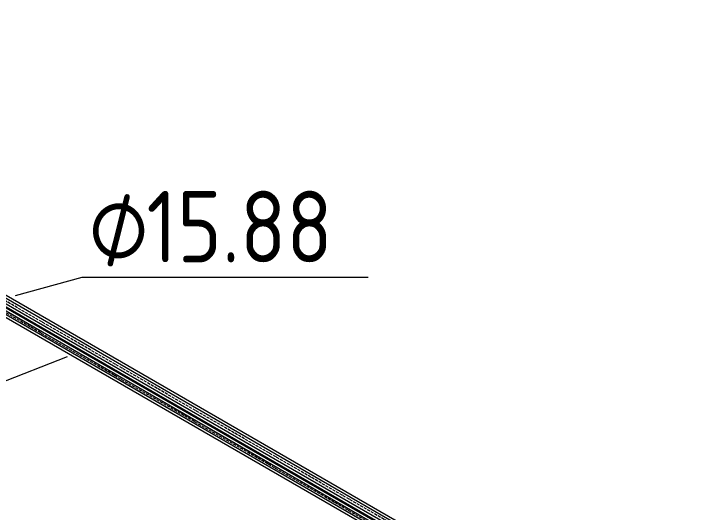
# Model space of a CAD drawing. Header units: millimetres. Extents: x -88595 to 880822, y -1054509 to -148035.
# Drawn here: x 388200 to 390590, y -319404 to -317660 of the extents above; entities that cross this region are included whole.
import ezdxf

# ---------------------------------------------------------------- set-up
doc = ezdxf.new("R2010")
doc.units = ezdxf.units.MM
doc.linetypes.add('$12$ADSK_Осевая', pattern=[14, 10, -2, 0, -2])
for name, color, linetype, lineweight in [('Изоляция', 7, 'Continuous', 18), ('Марки', 7, 'Continuous', 20), ('Трубопровод', 7, 'Continuous', 18)]:
    doc.layers.add(name, color=color, linetype=linetype, lineweight=lineweight)
doc.styles.add('$10$GOST Common', font='GOST_Common.ttf', dxfattribs={"width": 0.9, "height": 250})
doc.styles.add('$6$GOST Common_1', font='GOST_Common.ttf', dxfattribs={"width": 0.9, "height": 250})

# ---------------------------------------------------------------- blocks, each defined once
blk = doc.blocks.new('$0$ADSK_M_Трубы - Диаметр_10-3265709-В_ОВ3_3')
at = {"layer": 'Марки'}
blk.add_line((-19808.8, 11394.8), (-18808.8, 11394.8), dxfattribs=at)

msp = doc.modelspace()

# ---------------------------------------------------------------- linework, layer by layer
at = {"layer": 'Изоляция', "color": 190, "true_color": 0x8000ff}
for p, q in [((390523, -320047.2), (386387.9, -317659.8)), ((386376.7, -317685.1), (390506.6, -320069.5))]:
    msp.add_line(p, q, dxfattribs=at)
at = {"layer": 'Изоляция', "color": 134, "true_color": 0x00a6a6}
for p, q in [((390590.4, -320041.6), (386475.7, -317666)), ((386458.8, -317695.3), (390570.6, -320069.3))]:
    msp.add_line(p, q, dxfattribs=at)
at = {"layer": 'Марки'}
for p, q in [((388206.2, -318646.2), (388439.5, -318581.4)), ((388387.6, -318860), (388089.2, -318976.6))]:
    msp.add_line(p, q, dxfattribs=at)
at = {"layer": 'Трубопровод', "color": 190, "true_color": 0x8000ff}
for p, q in [((386378.6, -317675.8), (390513.8, -320063.2)), ((390518.5, -320055), (386383.4, -317667.6))]:
    msp.add_line(p, q, dxfattribs=at)
at = {"layer": 'Трубопровод', "color": 190, "linetype": '$12$ADSK_Осевая', "true_color": 0x8000ff}
msp.add_line((390516.2, -320059.1), (386381, -317671.7), dxfattribs=at)
msp.add_line((390516.2, -320059.1), (386381, -317671.7), dxfattribs=at)
at = {"layer": 'Трубопровод', "color": 134, "true_color": 0x00a6a6}
for p, q in [((390585.9, -320049.4), (386471.2, -317673.8)), ((386463.3, -317687.5), (390577.9, -320063.1))]:
    msp.add_line(p, q, dxfattribs=at)
at = {"layer": 'Трубопровод', "color": 134, "linetype": '$12$ADSK_Осевая', "true_color": 0x00a6a6}
msp.add_line((390581.9, -320056.3), (386467.3, -317680.7), dxfattribs=at)
msp.add_line((390581.9, -320056.3), (386467.3, -317680.7), dxfattribs=at)

# ---------------------------------------------------------------- block references
at = {"layer": 'Марки'}
msp.add_blockref('$0$ADSK_M_Трубы - Диаметр_10-3265709-В_ОВ3_3', (408248.2, -329976.2), dxfattribs=at)

# ---------------------------------------------------------------- texts
at = {"layer": 'Марки', "lineweight": 9, "char_height": 250, "attachment_point": 1}
for s, insert, width, style in [('\\fGOST Common|b0|i0|c254|p34|;\\W.9;⌀', (388462, -318279.8), 245.316, '$6$GOST Common_1'), ('15.88', (388664.4, -318279.8), 800.886, '$10$GOST Common')]:
    msp.add_mtext(s, dxfattribs=dict(at, insert=insert, width=width, style=style))

doc.saveas('drawing.dxf')
